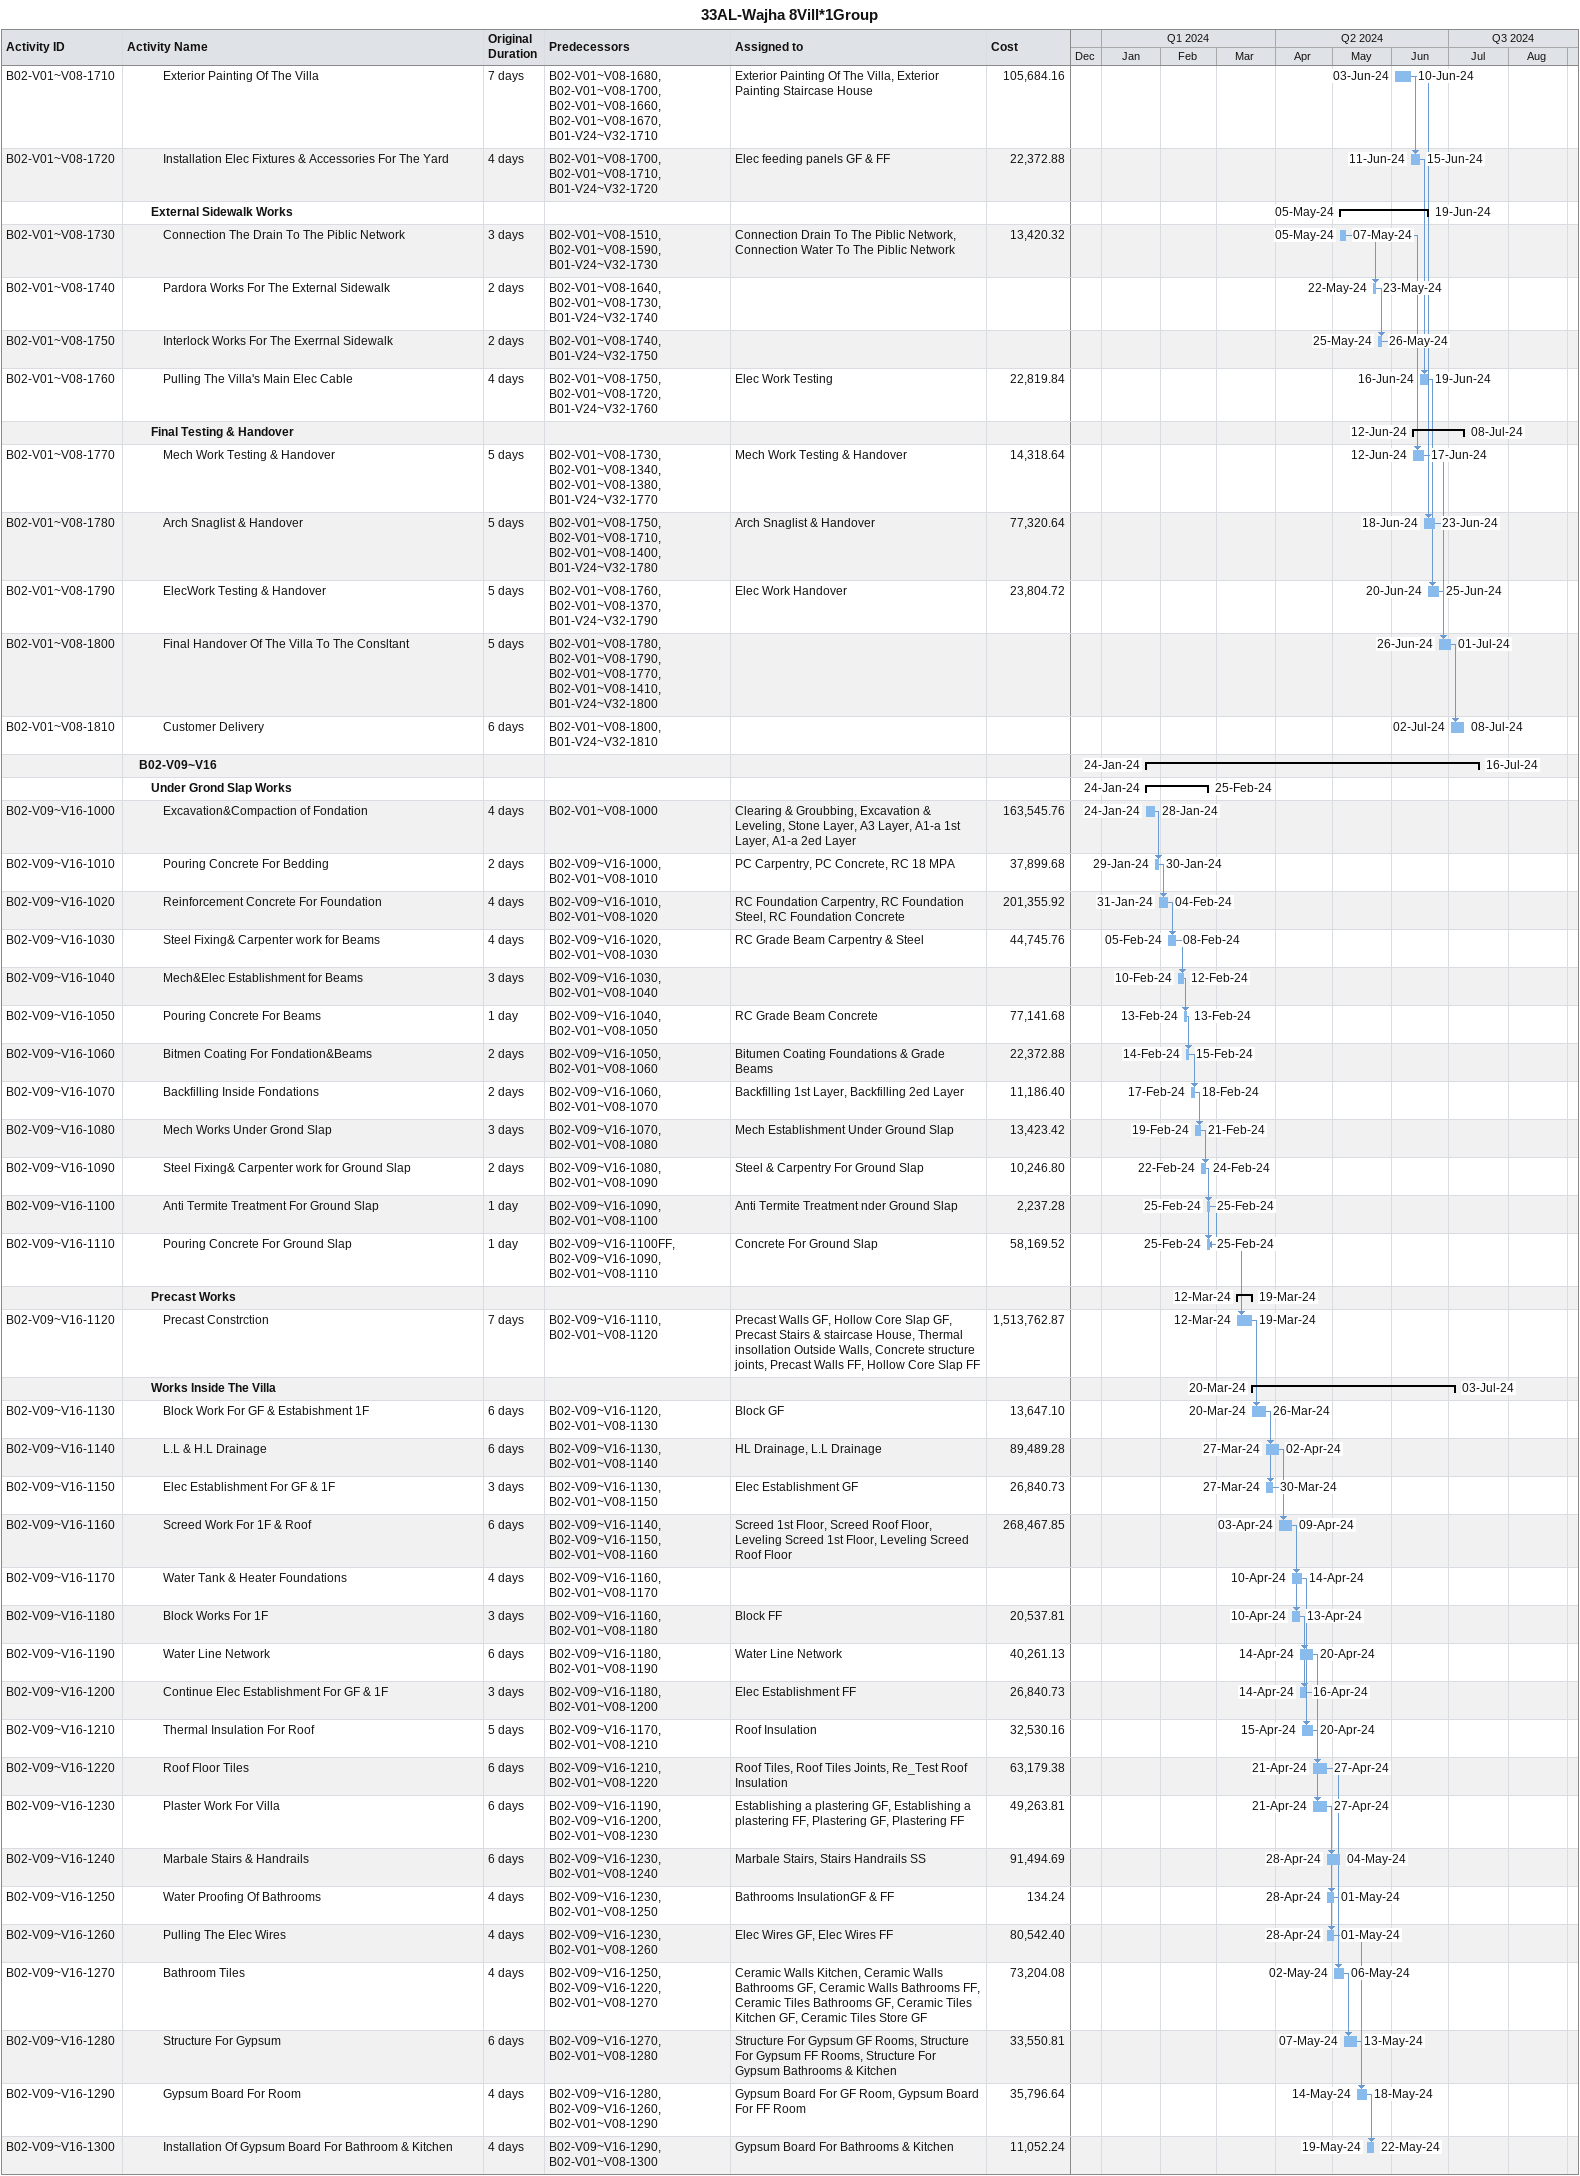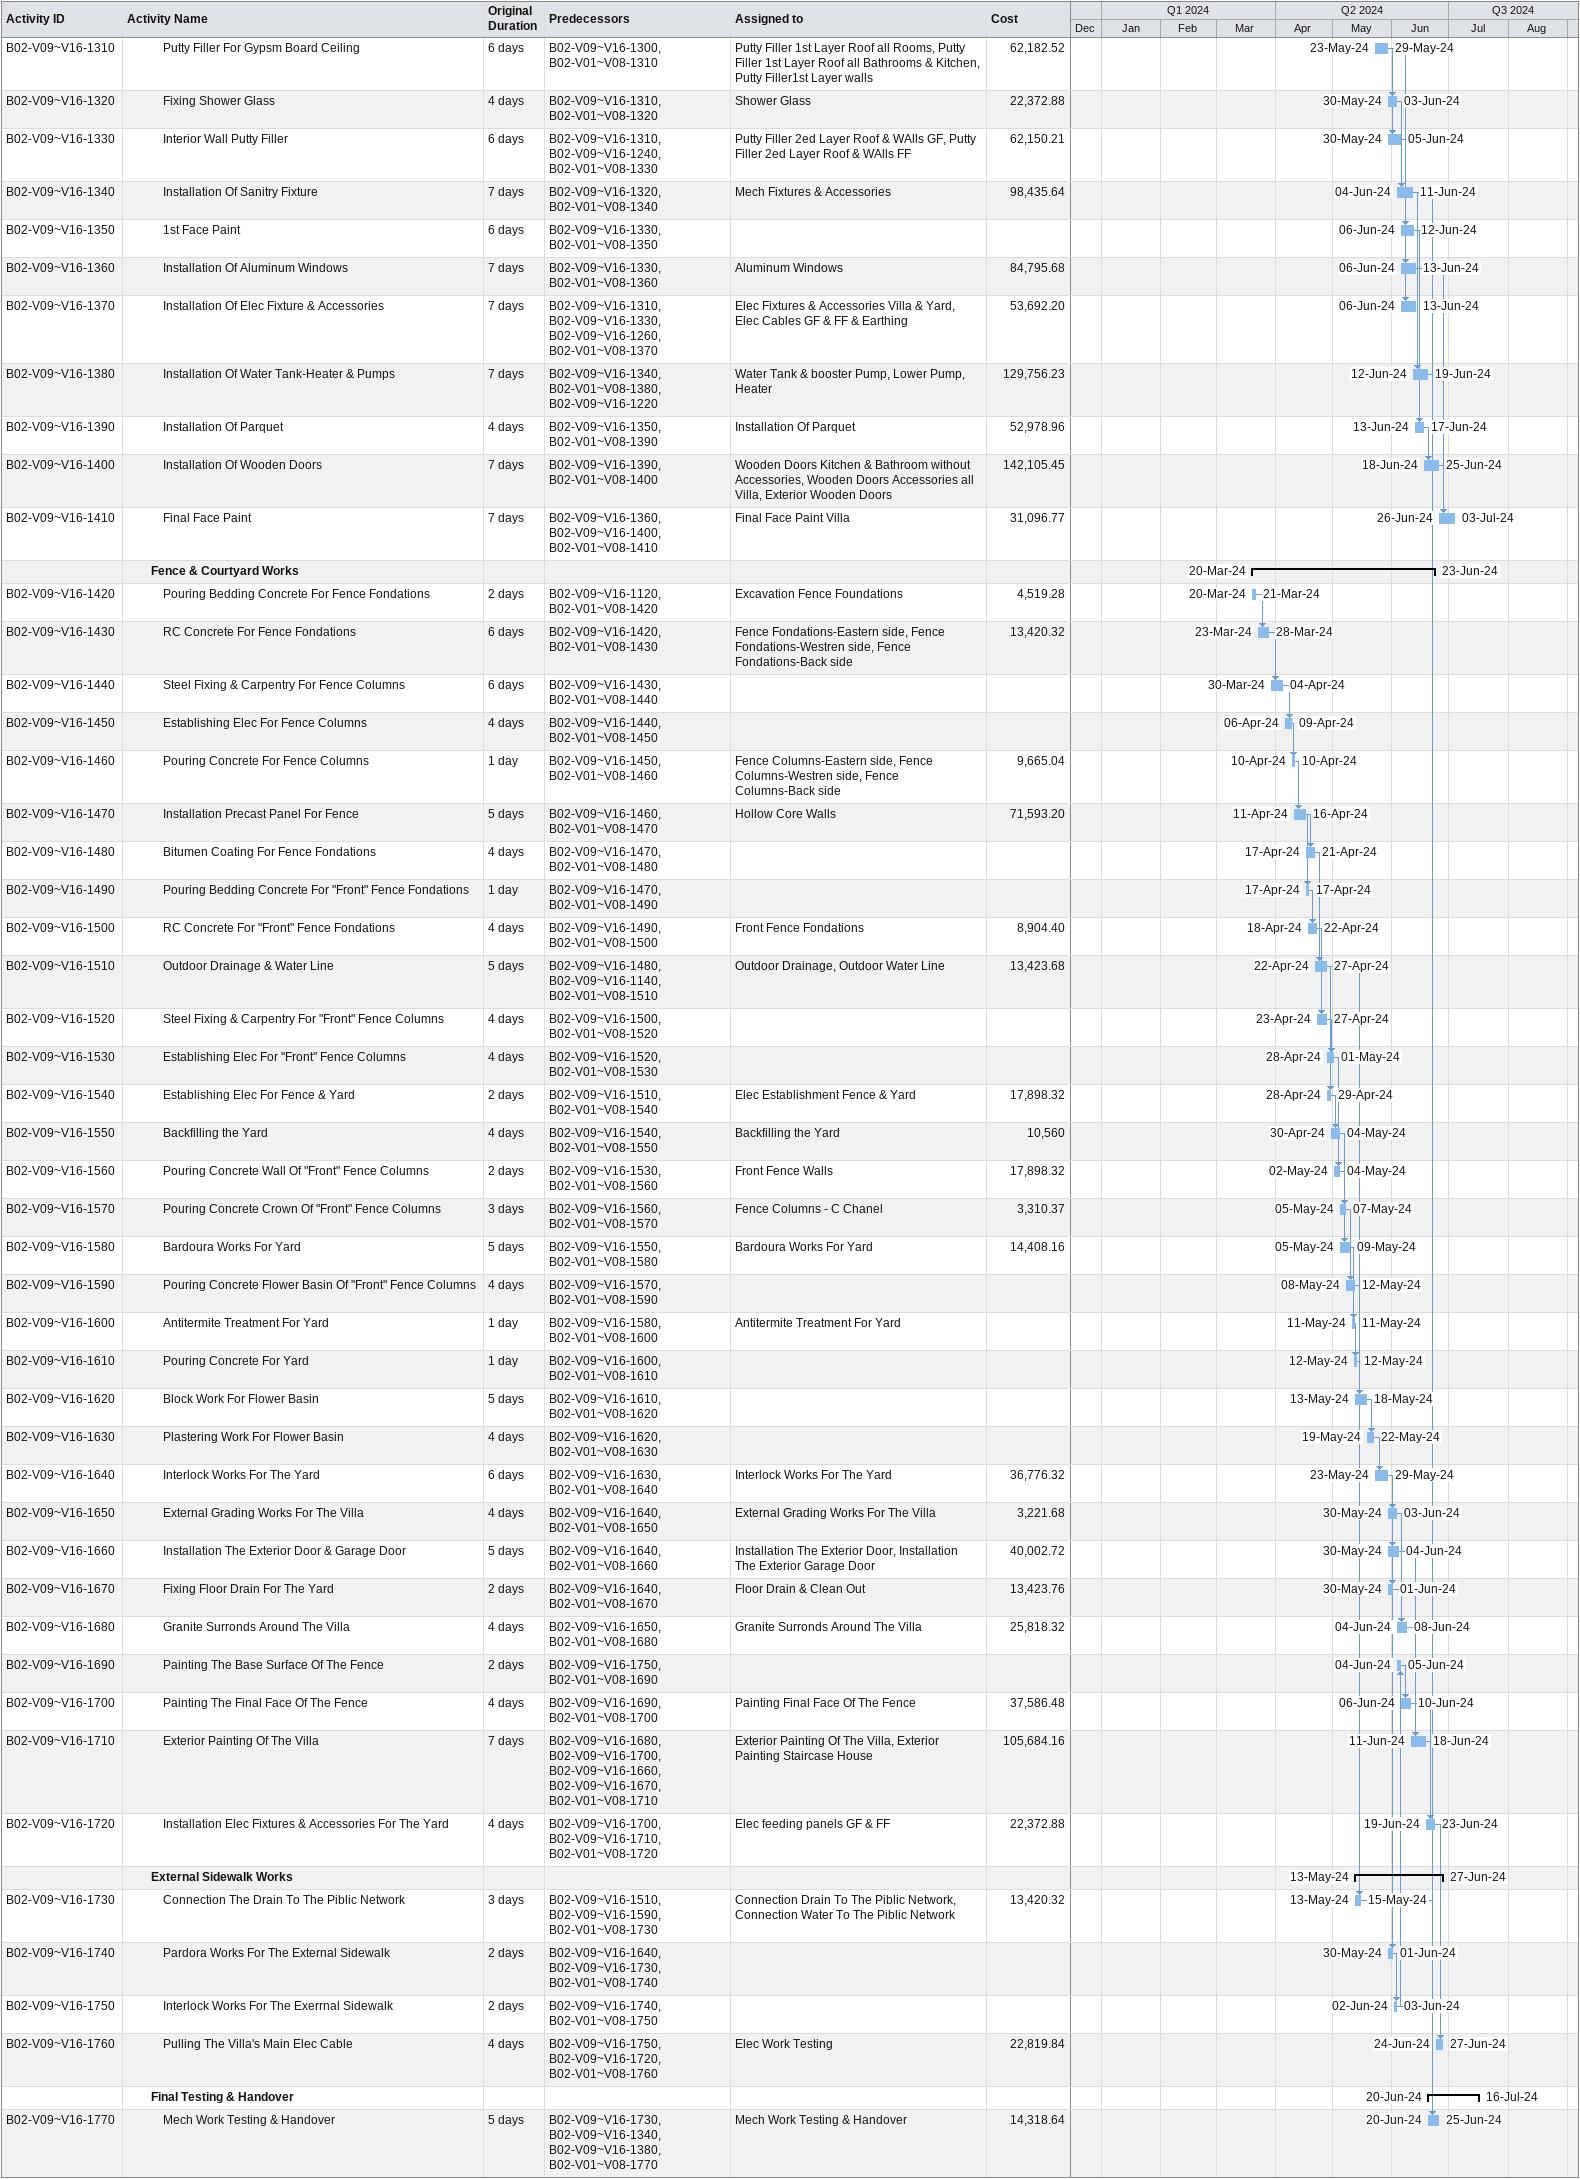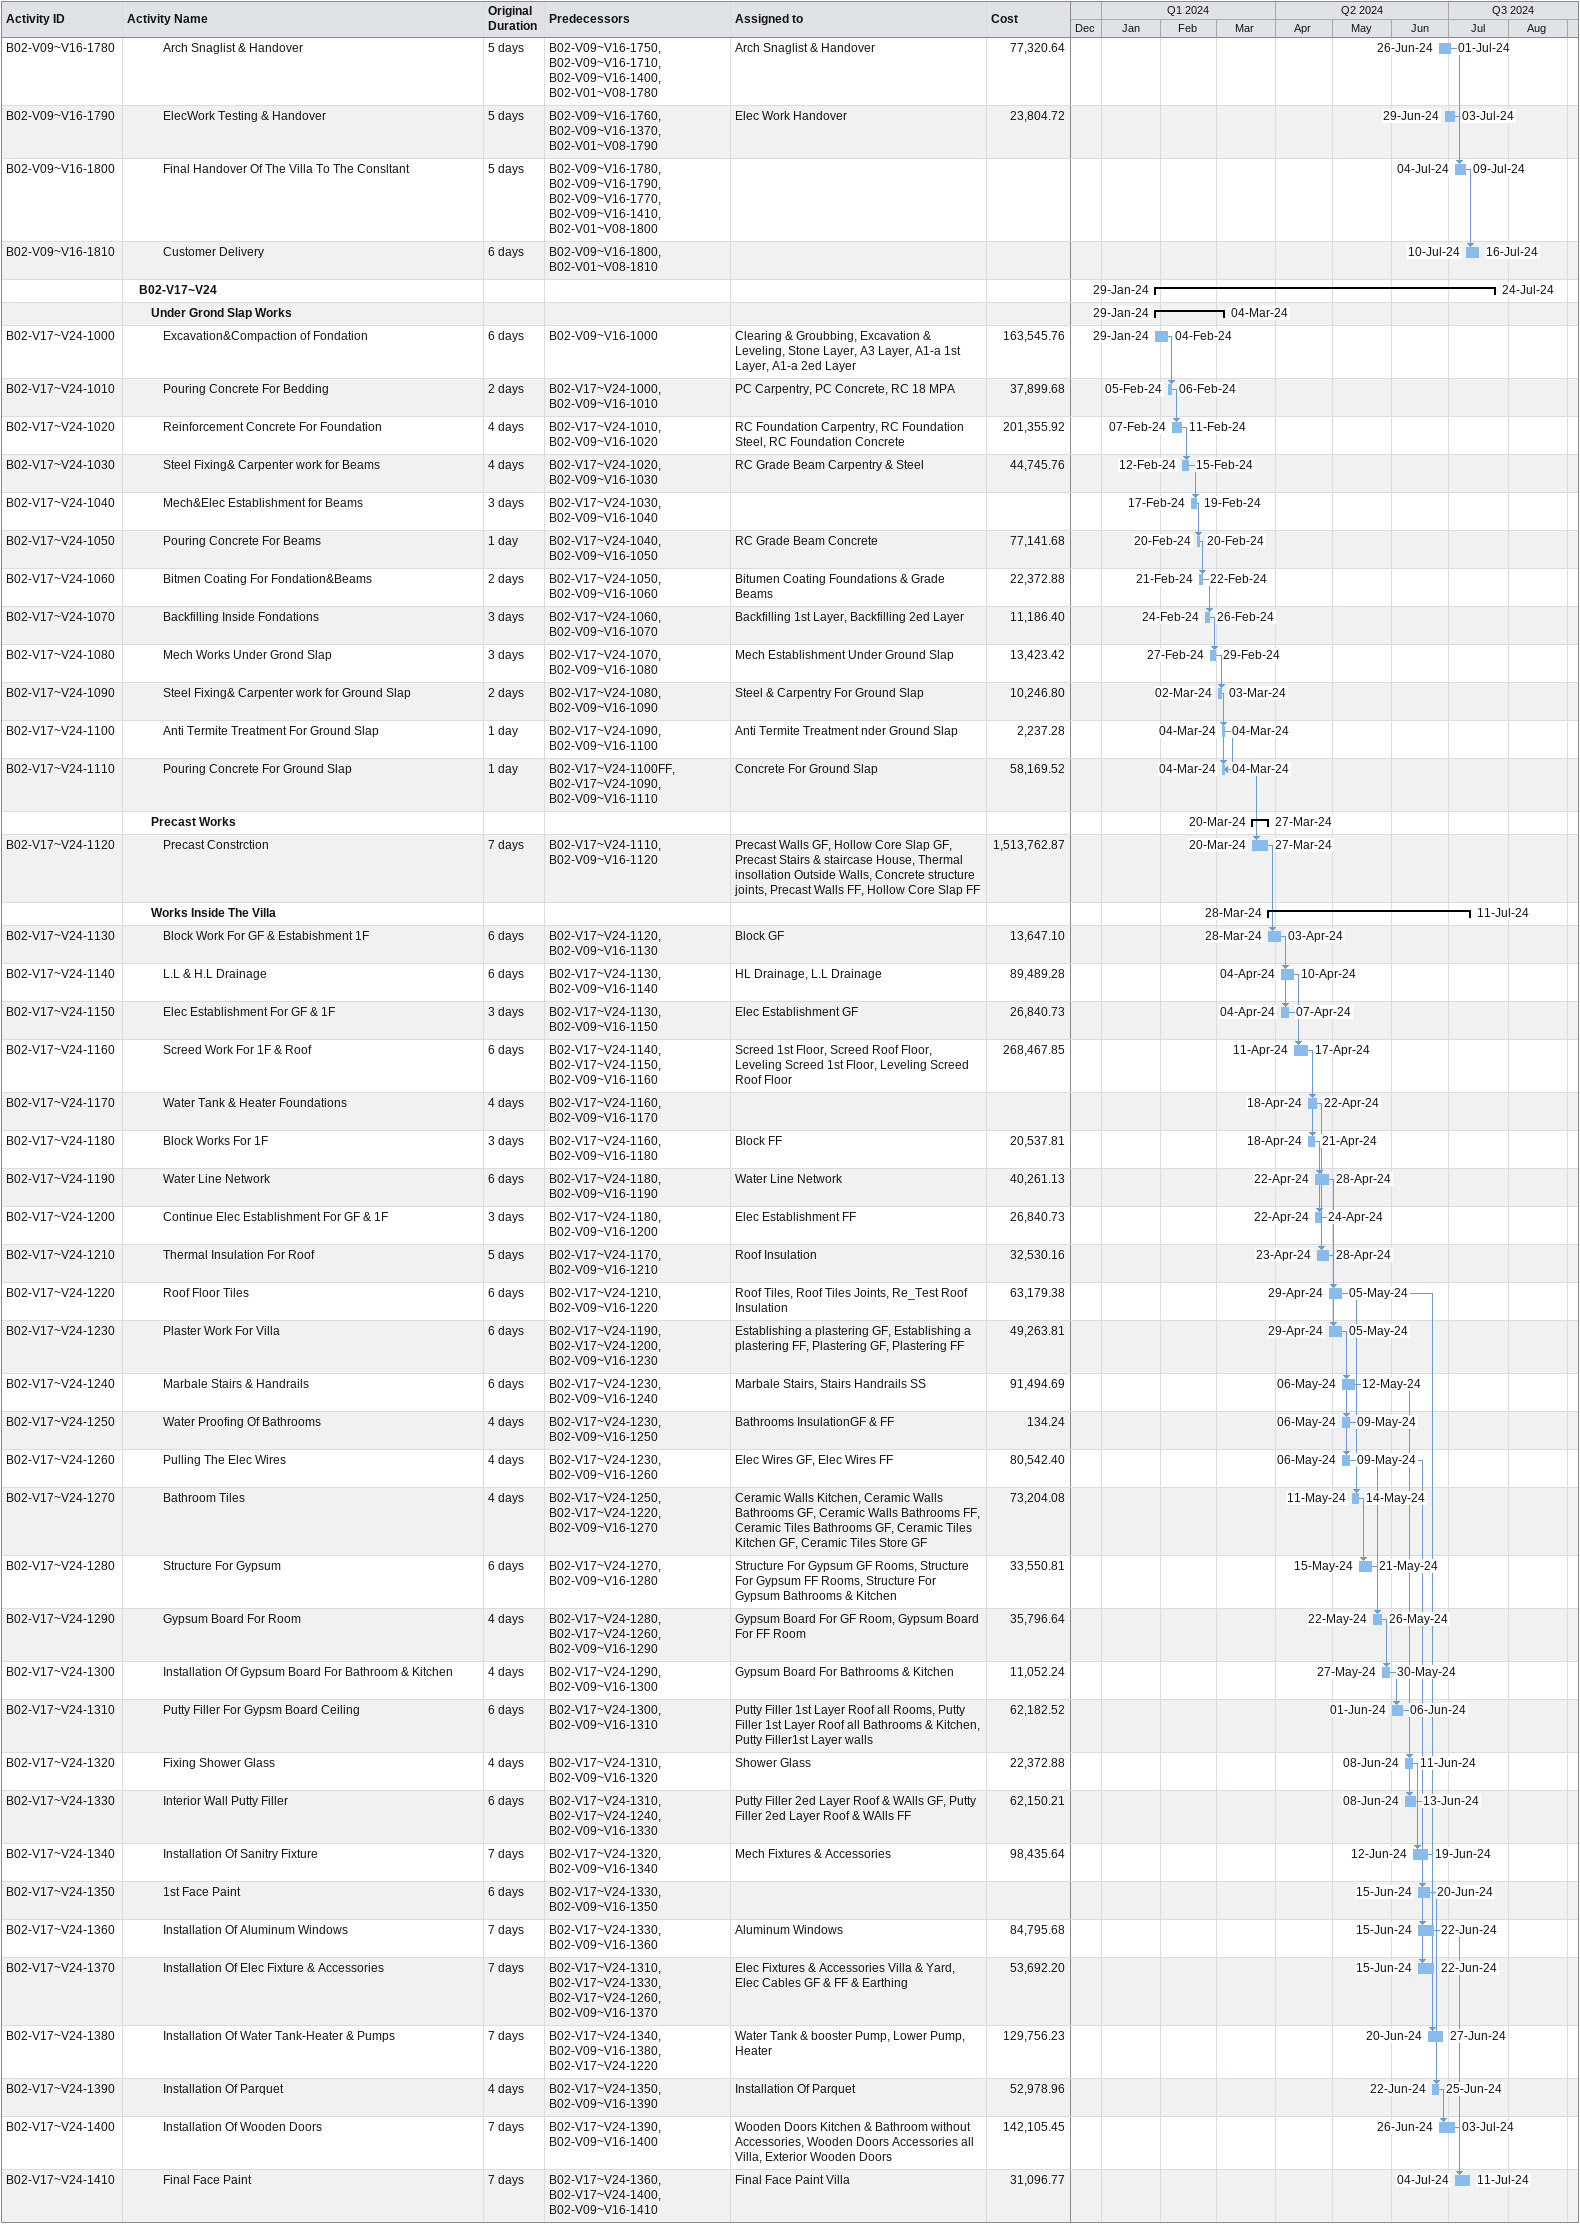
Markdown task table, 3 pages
33AL-Wajha 8Vill*1Group

| ID | Level | Task | Original duration | Start | Finish | Predecessors | Resources | Cost |
|---|---|---|---|---|---|---|---|---|
| B02-V01~V08-1710 | 4 | Exterior Painting Of The Villa | 7d | 2024-06-03 | 2024-06-10 | B02-V01~V08-1680, B02-V01~V08-1700, B02-V01~V08-1660, B02-V01~V08-1670, B01-V24~V32-1710 | Exterior Painting Of The Villa, Exterior Painting Staircase House | 105684.16 |
| B02-V01~V08-1720 | 4 | Installation Elec Fixtures & Accessories For The Yard | 4d | 2024-06-11 | 2024-06-15 | B02-V01~V08-1700, B02-V01~V08-1710, B01-V24~V32-1720 | Elec feeding panels GF & FF | 22372.88 |
|  | 3 | **External Sidewalk Works** |  | 2024-05-05 | 2024-06-19 |  |  |  |
| B02-V01~V08-1730 | 4 | Connection The Drain To The Piblic Network | 3d | 2024-05-05 | 2024-05-07 | B02-V01~V08-1510, B02-V01~V08-1590, B01-V24~V32-1730 | Connection Drain To The Piblic Network, Connection Water To The Piblic Network | 13420.32 |
| B02-V01~V08-1740 | 4 | Pardora Works For The External Sidewalk | 2d | 2024-05-22 | 2024-05-23 | B02-V01~V08-1640, B02-V01~V08-1730, B01-V24~V32-1740 |  |  |
| B02-V01~V08-1750 | 4 | Interlock Works For The Exerrnal Sidewalk | 2d | 2024-05-25 | 2024-05-26 | B02-V01~V08-1740, B01-V24~V32-1750 |  |  |
| B02-V01~V08-1760 | 4 | Pulling The Villa's Main Elec Cable | 4d | 2024-06-16 | 2024-06-19 | B02-V01~V08-1750, B02-V01~V08-1720, B01-V24~V32-1760 | Elec Work Testing | 22819.84 |
|  | 3 | **Final Testing & Handover** |  | 2024-06-12 | 2024-07-08 |  |  |  |
| B02-V01~V08-1770 | 4 | Mech Work Testing & Handover | 5d | 2024-06-12 | 2024-06-17 | B02-V01~V08-1730, B02-V01~V08-1340, B02-V01~V08-1380, B01-V24~V32-1770 | Mech Work Testing & Handover | 14318.64 |
| B02-V01~V08-1780 | 4 | Arch Snaglist & Handover | 5d | 2024-06-18 | 2024-06-23 | B02-V01~V08-1750, B02-V01~V08-1710, B02-V01~V08-1400, B01-V24~V32-1780 | Arch Snaglist & Handover | 77320.64 |
| B02-V01~V08-1790 | 4 | ElecWork Testing & Handover | 5d | 2024-06-20 | 2024-06-25 | B02-V01~V08-1760, B02-V01~V08-1370, B01-V24~V32-1790 | Elec Work Handover | 23804.72 |
| B02-V01~V08-1800 | 4 | Final Handover Of The Villa To The Consltant | 5d | 2024-06-26 | 2024-07-01 | B02-V01~V08-1780, B02-V01~V08-1790, B02-V01~V08-1770, B02-V01~V08-1410, B01-V24~V32-1800 |  |  |
| B02-V01~V08-1810 | 4 | Customer Delivery | 6d | 2024-07-02 | 2024-07-08 | B02-V01~V08-1800, B01-V24~V32-1810 |  |  |
|  | 2 | **B02-V09~V16** |  | 2024-01-24 | 2024-07-16 |  |  |  |
|  | 3 | **Under Grond Slap Works** |  | 2024-01-24 | 2024-02-25 |  |  |  |
| B02-V09~V16-1000 | 4 | Excavation&Compaction of Fondation | 4d | 2024-01-24 | 2024-01-28 | B02-V01~V08-1000 | Clearing & Groubbing, Excavation & Leveling, Stone Layer, A3 Layer, A1-a 1st Layer, A1-a 2ed Layer | 163545.76 |
| B02-V09~V16-1010 | 4 | Pouring Concrete For Bedding | 2d | 2024-01-29 | 2024-01-30 | B02-V09~V16-1000, B02-V01~V08-1010 | PC Carpentry, PC Concrete, RC 18 MPA | 37899.68 |
| B02-V09~V16-1020 | 4 | Reinforcement Concrete For Foundation | 4d | 2024-01-31 | 2024-02-04 | B02-V09~V16-1010, B02-V01~V08-1020 | RC Foundation Carpentry, RC Foundation Steel, RC Foundation Concrete | 201355.92 |
| B02-V09~V16-1030 | 4 | Steel Fixing& Carpenter work for Beams | 4d | 2024-02-05 | 2024-02-08 | B02-V09~V16-1020, B02-V01~V08-1030 | RC Grade Beam Carpentry & Steel | 44745.76 |
| B02-V09~V16-1040 | 4 | Mech&Elec Establishment for Beams | 3d | 2024-02-10 | 2024-02-12 | B02-V09~V16-1030, B02-V01~V08-1040 |  |  |
| B02-V09~V16-1050 | 4 | Pouring Concrete For Beams | 1d | 2024-02-13 | 2024-02-13 | B02-V09~V16-1040, B02-V01~V08-1050 | RC Grade Beam Concrete | 77141.68 |
| B02-V09~V16-1060 | 4 | Bitmen Coating For Fondation&Beams | 2d | 2024-02-14 | 2024-02-15 | B02-V09~V16-1050, B02-V01~V08-1060 | Bitumen Coating Foundations & Grade Beams | 22372.88 |
| B02-V09~V16-1070 | 4 | Backfilling Inside Fondations | 2d | 2024-02-17 | 2024-02-18 | B02-V09~V16-1060, B02-V01~V08-1070 | Backfilling 1st Layer, Backfilling 2ed Layer | 11186.40 |
| B02-V09~V16-1080 | 4 | Mech Works Under Grond Slap | 3d | 2024-02-19 | 2024-02-21 | B02-V09~V16-1070, B02-V01~V08-1080 | Mech Establishment Under Ground Slap | 13423.42 |
| B02-V09~V16-1090 | 4 | Steel Fixing& Carpenter work for Ground Slap | 2d | 2024-02-22 | 2024-02-24 | B02-V09~V16-1080, B02-V01~V08-1090 | Steel & Carpentry For Ground Slap | 10246.80 |
| B02-V09~V16-1100 | 4 | Anti Termite Treatment For Ground Slap | 1d | 2024-02-25 | 2024-02-25 | B02-V09~V16-1090, B02-V01~V08-1100 | Anti Termite Treatment nder Ground Slap | 2237.28 |
| B02-V09~V16-1110 | 4 | Pouring Concrete For Ground Slap | 1d | 2024-02-25 | 2024-02-25 | B02-V09~V16-1100FF, B02-V09~V16-1090, B02-V01~V08-1110 | Concrete For Ground Slap | 58169.52 |
|  | 3 | **Precast Works** |  | 2024-03-12 | 2024-03-19 |  |  |  |
| B02-V09~V16-1120 | 4 | Precast Constrction | 7d | 2024-03-12 | 2024-03-19 | B02-V09~V16-1110, B02-V01~V08-1120 | Precast Walls GF, Hollow Core Slap GF, Precast Stairs & staircase House, Thermal insollation Outside Walls, Concrete structure joints, Precast Walls FF, Hollow Core Slap FF | 1513762.87 |
|  | 3 | **Works Inside The Villa** |  | 2024-03-20 | 2024-07-03 |  |  |  |
| B02-V09~V16-1130 | 4 | Block Work For GF & Estabishment 1F | 6d | 2024-03-20 | 2024-03-26 | B02-V09~V16-1120, B02-V01~V08-1130 | Block GF | 13647.10 |
| B02-V09~V16-1140 | 4 | L.L & H.L Drainage | 6d | 2024-03-27 | 2024-04-02 | B02-V09~V16-1130, B02-V01~V08-1140 | HL Drainage, L.L Drainage | 89489.28 |
| B02-V09~V16-1150 | 4 | Elec Establishment For GF & 1F | 3d | 2024-03-27 | 2024-03-30 | B02-V09~V16-1130, B02-V01~V08-1150 | Elec Establishment GF | 26840.73 |
| B02-V09~V16-1160 | 4 | Screed Work For 1F & Roof | 6d | 2024-04-03 | 2024-04-09 | B02-V09~V16-1140, B02-V09~V16-1150, B02-V01~V08-1160 | Screed 1st Floor, Screed Roof Floor, Leveling Screed 1st Floor, Leveling Screed Roof Floor | 268467.85 |
| B02-V09~V16-1170 | 4 | Water Tank & Heater Foundations | 4d | 2024-04-10 | 2024-04-14 | B02-V09~V16-1160, B02-V01~V08-1170 |  |  |
| B02-V09~V16-1180 | 4 | Block Works For 1F | 3d | 2024-04-10 | 2024-04-13 | B02-V09~V16-1160, B02-V01~V08-1180 | Block FF | 20537.81 |
| B02-V09~V16-1190 | 4 | Water Line Network | 6d | 2024-04-14 | 2024-04-20 | B02-V09~V16-1180, B02-V01~V08-1190 | Water Line Network | 40261.13 |
| B02-V09~V16-1200 | 4 | Continue Elec Establishment For GF & 1F | 3d | 2024-04-14 | 2024-04-16 | B02-V09~V16-1180, B02-V01~V08-1200 | Elec Establishment FF | 26840.73 |
| B02-V09~V16-1210 | 4 | Thermal Insulation For Roof | 5d | 2024-04-15 | 2024-04-20 | B02-V09~V16-1170, B02-V01~V08-1210 | Roof Insulation | 32530.16 |
| B02-V09~V16-1220 | 4 | Roof Floor Tiles | 6d | 2024-04-21 | 2024-04-27 | B02-V09~V16-1210, B02-V01~V08-1220 | Roof Tiles, Roof Tiles Joints, Re_Test Roof Insulation | 63179.38 |
| B02-V09~V16-1230 | 4 | Plaster Work For Villa | 6d | 2024-04-21 | 2024-04-27 | B02-V09~V16-1190, B02-V09~V16-1200, B02-V01~V08-1230 | Establishing a plastering GF, Establishing a plastering FF, Plastering GF, Plastering FF | 49263.81 |
| B02-V09~V16-1240 | 4 | Marbale Stairs & Handrails | 6d | 2024-04-28 | 2024-05-04 | B02-V09~V16-1230, B02-V01~V08-1240 | Marbale Stairs, Stairs Handrails SS | 91494.69 |
| B02-V09~V16-1250 | 4 | Water Proofing Of Bathrooms | 4d | 2024-04-28 | 2024-05-01 | B02-V09~V16-1230, B02-V01~V08-1250 | Bathrooms InsulationGF & FF | 134.24 |
| B02-V09~V16-1260 | 4 | Pulling The Elec Wires | 4d | 2024-04-28 | 2024-05-01 | B02-V09~V16-1230, B02-V01~V08-1260 | Elec Wires GF, Elec Wires FF | 80542.40 |
| B02-V09~V16-1270 | 4 | Bathroom Tiles | 4d | 2024-05-02 | 2024-05-06 | B02-V09~V16-1250, B02-V09~V16-1220, B02-V01~V08-1270 | Ceramic Walls Kitchen, Ceramic Walls Bathrooms GF, Ceramic Walls Bathrooms FF, Ceramic Tiles Bathrooms GF, Ceramic Tiles Kitchen GF, Ceramic Tiles Store GF | 73204.08 |
| B02-V09~V16-1280 | 4 | Structure For Gypsum | 6d | 2024-05-07 | 2024-05-13 | B02-V09~V16-1270, B02-V01~V08-1280 | Structure For Gypsum GF Rooms, Structure For Gypsum FF Rooms, Structure For Gypsum Bathrooms & Kitchen | 33550.81 |
| B02-V09~V16-1290 | 4 | Gypsum Board For Room | 4d | 2024-05-14 | 2024-05-18 | B02-V09~V16-1280, B02-V09~V16-1260, B02-V01~V08-1290 | Gypsum Board For GF Room, Gypsum Board For FF Room | 35796.64 |
| B02-V09~V16-1300 | 4 | Installation Of Gypsum Board For Bathroom & Kitchen | 4d | 2024-05-19 | 2024-05-22 | B02-V09~V16-1290, B02-V01~V08-1300 | Gypsum Board For Bathrooms & Kitchen | 11052.24 |
| B02-V09~V16-1310 | 4 | Putty Filler For Gypsm Board Ceiling | 6d | 2024-05-23 | 2024-05-29 | B02-V09~V16-1300, B02-V01~V08-1310 | Putty Filler 1st Layer Roof all Rooms, Putty Filler 1st Layer Roof all Bathrooms & Kitchen, Putty Filler1st Layer walls | 62182.52 |
| B02-V09~V16-1320 | 4 | Fixing Shower Glass | 4d | 2024-05-30 | 2024-06-03 | B02-V09~V16-1310, B02-V01~V08-1320 | Shower Glass | 22372.88 |
| B02-V09~V16-1330 | 4 | Interior Wall Putty Filler | 6d | 2024-05-30 | 2024-06-05 | B02-V09~V16-1310, B02-V09~V16-1240, B02-V01~V08-1330 | Putty Filler 2ed Layer Roof & WAlls GF, Putty Filler 2ed Layer Roof & WAlls FF | 62150.21 |
| B02-V09~V16-1340 | 4 | Installation Of Sanitry Fixture | 7d | 2024-06-04 | 2024-06-11 | B02-V09~V16-1320, B02-V01~V08-1340 | Mech Fixtures & Accessories | 98435.64 |
| B02-V09~V16-1350 | 4 | 1st Face Paint | 6d | 2024-06-06 | 2024-06-12 | B02-V09~V16-1330, B02-V01~V08-1350 |  |  |
| B02-V09~V16-1360 | 4 | Installation Of Aluminum Windows | 7d | 2024-06-06 | 2024-06-13 | B02-V09~V16-1330, B02-V01~V08-1360 | Aluminum Windows | 84795.68 |
| B02-V09~V16-1370 | 4 | Installation Of Elec Fixture & Accessories | 7d | 2024-06-06 | 2024-06-13 | B02-V09~V16-1310, B02-V09~V16-1330, B02-V09~V16-1260, B02-V01~V08-1370 | Elec Fixtures & Accessories Villa & Yard, Elec Cables GF & FF & Earthing | 53692.20 |
| B02-V09~V16-1380 | 4 | Installation Of Water Tank-Heater & Pumps | 7d | 2024-06-12 | 2024-06-19 | B02-V09~V16-1340, B02-V01~V08-1380, B02-V09~V16-1220 | Water Tank & booster Pump, Lower Pump, Heater | 129756.23 |
| B02-V09~V16-1390 | 4 | Installation Of Parquet | 4d | 2024-06-13 | 2024-06-17 | B02-V09~V16-1350, B02-V01~V08-1390 | Installation Of Parquet | 52978.96 |
| B02-V09~V16-1400 | 4 | Installation Of Wooden Doors | 7d | 2024-06-18 | 2024-06-25 | B02-V09~V16-1390, B02-V01~V08-1400 | Wooden Doors Kitchen & Bathroom without Accessories, Wooden Doors Accessories all Villa, Exterior Wooden Doors | 142105.45 |
| B02-V09~V16-1410 | 4 | Final Face Paint | 7d | 2024-06-26 | 2024-07-03 | B02-V09~V16-1360, B02-V09~V16-1400, B02-V01~V08-1410 | Final Face Paint Villa | 31096.77 |
|  | 3 | **Fence & Courtyard Works** |  | 2024-03-20 | 2024-06-23 |  |  |  |
| B02-V09~V16-1420 | 4 | Pouring Bedding Concrete For Fence Fondations | 2d | 2024-03-20 | 2024-03-21 | B02-V09~V16-1120, B02-V01~V08-1420 | Excavation Fence Foundations | 4519.28 |
| B02-V09~V16-1430 | 4 | RC Concrete For Fence Fondations | 6d | 2024-03-23 | 2024-03-28 | B02-V09~V16-1420, B02-V01~V08-1430 | Fence Fondations-Eastern side, Fence Fondations-Westren side, Fence Fondations-Back side | 13420.32 |
| B02-V09~V16-1440 | 4 | Steel Fixing & Carpentry For Fence Columns | 6d | 2024-03-30 | 2024-04-04 | B02-V09~V16-1430, B02-V01~V08-1440 |  |  |
| B02-V09~V16-1450 | 4 | Establishing Elec For Fence Columns | 4d | 2024-04-06 | 2024-04-09 | B02-V09~V16-1440, B02-V01~V08-1450 |  |  |
| B02-V09~V16-1460 | 4 | Pouring Concrete For Fence Columns | 1d | 2024-04-10 | 2024-04-10 | B02-V09~V16-1450, B02-V01~V08-1460 | Fence Columns-Eastern side, Fence Columns-Westren side, Fence Columns-Back side | 9665.04 |
| B02-V09~V16-1470 | 4 | Installation Precast Panel For Fence | 5d | 2024-04-11 | 2024-04-16 | B02-V09~V16-1460, B02-V01~V08-1470 | Hollow Core Walls | 71593.20 |
| B02-V09~V16-1480 | 4 | Bitumen Coating For Fence Fondations | 4d | 2024-04-17 | 2024-04-21 | B02-V09~V16-1470, B02-V01~V08-1480 |  |  |
| B02-V09~V16-1490 | 4 | Pouring Bedding Concrete For "Front" Fence Fondations | 1d | 2024-04-17 | 2024-04-17 | B02-V09~V16-1470, B02-V01~V08-1490 |  |  |
| B02-V09~V16-1500 | 4 | RC Concrete For "Front" Fence Fondations | 4d | 2024-04-18 | 2024-04-22 | B02-V09~V16-1490, B02-V01~V08-1500 | Front Fence Fondations | 8904.40 |
| B02-V09~V16-1510 | 4 | Outdoor Drainage & Water Line | 5d | 2024-04-22 | 2024-04-27 | B02-V09~V16-1480, B02-V09~V16-1140, B02-V01~V08-1510 | Outdoor Drainage, Outdoor Water Line | 13423.68 |
| B02-V09~V16-1520 | 4 | Steel Fixing & Carpentry For "Front" Fence Columns | 4d | 2024-04-23 | 2024-04-27 | B02-V09~V16-1500, B02-V01~V08-1520 |  |  |
| B02-V09~V16-1530 | 4 | Establishing Elec For "Front" Fence Columns | 4d | 2024-04-28 | 2024-05-01 | B02-V09~V16-1520, B02-V01~V08-1530 |  |  |
| B02-V09~V16-1540 | 4 | Establishing Elec For Fence & Yard | 2d | 2024-04-28 | 2024-04-29 | B02-V09~V16-1510, B02-V01~V08-1540 | Elec Establishment Fence & Yard | 17898.32 |
| B02-V09~V16-1550 | 4 | Backfilling the Yard | 4d | 2024-04-30 | 2024-05-04 | B02-V09~V16-1540, B02-V01~V08-1550 | Backfilling the Yard | 10560 |
| B02-V09~V16-1560 | 4 | Pouring Concrete Wall Of "Front" Fence Columns | 2d | 2024-05-02 | 2024-05-04 | B02-V09~V16-1530, B02-V01~V08-1560 | Front Fence Walls | 17898.32 |
| B02-V09~V16-1570 | 4 | Pouring Concrete Crown Of "Front" Fence Columns | 3d | 2024-05-05 | 2024-05-07 | B02-V09~V16-1560, B02-V01~V08-1570 | Fence Columns - C Chanel | 3310.37 |
| B02-V09~V16-1580 | 4 | Bardoura Works For Yard | 5d | 2024-05-05 | 2024-05-09 | B02-V09~V16-1550, B02-V01~V08-1580 | Bardoura Works For Yard | 14408.16 |
| B02-V09~V16-1590 | 4 | Pouring Concrete Flower Basin Of "Front" Fence Columns | 4d | 2024-05-08 | 2024-05-12 | B02-V09~V16-1570, B02-V01~V08-1590 |  |  |
| B02-V09~V16-1600 | 4 | Antitermite Treatment For Yard | 1d | 2024-05-11 | 2024-05-11 | B02-V09~V16-1580, B02-V01~V08-1600 | Antitermite Treatment For Yard |  |
| B02-V09~V16-1610 | 4 | Pouring Concrete For Yard | 1d | 2024-05-12 | 2024-05-12 | B02-V09~V16-1600, B02-V01~V08-1610 |  |  |
| B02-V09~V16-1620 | 4 | Block Work For Flower Basin | 5d | 2024-05-13 | 2024-05-18 | B02-V09~V16-1610, B02-V01~V08-1620 |  |  |
| B02-V09~V16-1630 | 4 | Plastering Work For Flower Basin | 4d | 2024-05-19 | 2024-05-22 | B02-V09~V16-1620, B02-V01~V08-1630 |  |  |
| B02-V09~V16-1640 | 4 | Interlock Works For The Yard | 6d | 2024-05-23 | 2024-05-29 | B02-V09~V16-1630, B02-V01~V08-1640 | Interlock Works For The Yard | 36776.32 |
| B02-V09~V16-1650 | 4 | External Grading Works For The Villa | 4d | 2024-05-30 | 2024-06-03 | B02-V09~V16-1640, B02-V01~V08-1650 | External Grading Works For The Villa | 3221.68 |
| B02-V09~V16-1660 | 4 | Installation The Exterior Door & Garage Door | 5d | 2024-05-30 | 2024-06-04 | B02-V09~V16-1640, B02-V01~V08-1660 | Installation The Exterior Door, Installation The Exterior Garage Door | 40002.72 |
| B02-V09~V16-1670 | 4 | Fixing Floor Drain For The Yard | 2d | 2024-05-30 | 2024-06-01 | B02-V09~V16-1640, B02-V01~V08-1670 | Floor Drain & Clean Out | 13423.76 |
| B02-V09~V16-1680 | 4 | Granite Surronds Around The Villa | 4d | 2024-06-04 | 2024-06-08 | B02-V09~V16-1650, B02-V01~V08-1680 | Granite Surronds Around The Villa | 25818.32 |
| B02-V09~V16-1690 | 4 | Painting The Base Surface Of The Fence | 2d | 2024-06-04 | 2024-06-05 | B02-V09~V16-1750, B02-V01~V08-1690 |  |  |
| B02-V09~V16-1700 | 4 | Painting The Final Face Of The Fence | 4d | 2024-06-06 | 2024-06-10 | B02-V09~V16-1690, B02-V01~V08-1700 | Painting Final Face Of The Fence | 37586.48 |
| B02-V09~V16-1710 | 4 | Exterior Painting Of The Villa | 7d | 2024-06-11 | 2024-06-18 | B02-V09~V16-1680, B02-V09~V16-1700, B02-V09~V16-1660, B02-V09~V16-1670, B02-V01~V08-1710 | Exterior Painting Of The Villa, Exterior Painting Staircase House | 105684.16 |
| B02-V09~V16-1720 | 4 | Installation Elec Fixtures & Accessories For The Yard | 4d | 2024-06-19 | 2024-06-23 | B02-V09~V16-1700, B02-V09~V16-1710, B02-V01~V08-1720 | Elec feeding panels GF & FF | 22372.88 |
|  | 3 | **External Sidewalk Works** |  | 2024-05-13 | 2024-06-27 |  |  |  |
| B02-V09~V16-1730 | 4 | Connection The Drain To The Piblic Network | 3d | 2024-05-13 | 2024-05-15 | B02-V09~V16-1510, B02-V09~V16-1590, B02-V01~V08-1730 | Connection Drain To The Piblic Network, Connection Water To The Piblic Network | 13420.32 |
| B02-V09~V16-1740 | 4 | Pardora Works For The External Sidewalk | 2d | 2024-05-30 | 2024-06-01 | B02-V09~V16-1640, B02-V09~V16-1730, B02-V01~V08-1740 |  |  |
| B02-V09~V16-1750 | 4 | Interlock Works For The Exerrnal Sidewalk | 2d | 2024-06-02 | 2024-06-03 | B02-V09~V16-1740, B02-V01~V08-1750 |  |  |
| B02-V09~V16-1760 | 4 | Pulling The Villa's Main Elec Cable | 4d | 2024-06-24 | 2024-06-27 | B02-V09~V16-1750, B02-V09~V16-1720, B02-V01~V08-1760 | Elec Work Testing | 22819.84 |
|  | 3 | **Final Testing & Handover** |  | 2024-06-20 | 2024-07-16 |  |  |  |
| B02-V09~V16-1770 | 4 | Mech Work Testing & Handover | 5d | 2024-06-20 | 2024-06-25 | B02-V09~V16-1730, B02-V09~V16-1340, B02-V09~V16-1380, B02-V01~V08-1770 | Mech Work Testing & Handover | 14318.64 |
| B02-V09~V16-1780 | 4 | Arch Snaglist & Handover | 5d | 2024-06-26 | 2024-07-01 | B02-V09~V16-1750, B02-V09~V16-1710, B02-V09~V16-1400, B02-V01~V08-1780 | Arch Snaglist & Handover | 77320.64 |
| B02-V09~V16-1790 | 4 | ElecWork Testing & Handover | 5d | 2024-06-29 | 2024-07-03 | B02-V09~V16-1760, B02-V09~V16-1370, B02-V01~V08-1790 | Elec Work Handover | 23804.72 |
| B02-V09~V16-1800 | 4 | Final Handover Of The Villa To The Consltant | 5d | 2024-07-04 | 2024-07-09 | B02-V09~V16-1780, B02-V09~V16-1790, B02-V09~V16-1770, B02-V09~V16-1410, B02-V01~V08-1800 |  |  |
| B02-V09~V16-1810 | 4 | Customer Delivery | 6d | 2024-07-10 | 2024-07-16 | B02-V09~V16-1800, B02-V01~V08-1810 |  |  |
|  | 2 | **B02-V17~V24** |  | 2024-01-29 | 2024-07-24 |  |  |  |
|  | 3 | **Under Grond Slap Works** |  | 2024-01-29 | 2024-03-04 |  |  |  |
| B02-V17~V24-1000 | 4 | Excavation&Compaction of Fondation | 6d | 2024-01-29 | 2024-02-04 | B02-V09~V16-1000 | Clearing & Groubbing, Excavation & Leveling, Stone Layer, A3 Layer, A1-a 1st Layer, A1-a 2ed Layer | 163545.76 |
| B02-V17~V24-1010 | 4 | Pouring Concrete For Bedding | 2d | 2024-02-05 | 2024-02-06 | B02-V17~V24-1000, B02-V09~V16-1010 | PC Carpentry, PC Concrete, RC 18 MPA | 37899.68 |
| B02-V17~V24-1020 | 4 | Reinforcement Concrete For Foundation | 4d | 2024-02-07 | 2024-02-11 | B02-V17~V24-1010, B02-V09~V16-1020 | RC Foundation Carpentry, RC Foundation Steel, RC Foundation Concrete | 201355.92 |
| B02-V17~V24-1030 | 4 | Steel Fixing& Carpenter work for Beams | 4d | 2024-02-12 | 2024-02-15 | B02-V17~V24-1020, B02-V09~V16-1030 | RC Grade Beam Carpentry & Steel | 44745.76 |
| B02-V17~V24-1040 | 4 | Mech&Elec Establishment for Beams | 3d | 2024-02-17 | 2024-02-19 | B02-V17~V24-1030, B02-V09~V16-1040 |  |  |
| B02-V17~V24-1050 | 4 | Pouring Concrete For Beams | 1d | 2024-02-20 | 2024-02-20 | B02-V17~V24-1040, B02-V09~V16-1050 | RC Grade Beam Concrete | 77141.68 |
| B02-V17~V24-1060 | 4 | Bitmen Coating For Fondation&Beams | 2d | 2024-02-21 | 2024-02-22 | B02-V17~V24-1050, B02-V09~V16-1060 | Bitumen Coating Foundations & Grade Beams | 22372.88 |
| B02-V17~V24-1070 | 4 | Backfilling Inside Fondations | 3d | 2024-02-24 | 2024-02-26 | B02-V17~V24-1060, B02-V09~V16-1070 | Backfilling 1st Layer, Backfilling 2ed Layer | 11186.40 |
| B02-V17~V24-1080 | 4 | Mech Works Under Grond Slap | 3d | 2024-02-27 | 2024-02-29 | B02-V17~V24-1070, B02-V09~V16-1080 | Mech Establishment Under Ground Slap | 13423.42 |
| B02-V17~V24-1090 | 4 | Steel Fixing& Carpenter work for Ground Slap | 2d | 2024-03-02 | 2024-03-03 | B02-V17~V24-1080, B02-V09~V16-1090 | Steel & Carpentry For Ground Slap | 10246.80 |
| B02-V17~V24-1100 | 4 | Anti Termite Treatment For Ground Slap | 1d | 2024-03-04 | 2024-03-04 | B02-V17~V24-1090, B02-V09~V16-1100 | Anti Termite Treatment nder Ground Slap | 2237.28 |
| B02-V17~V24-1110 | 4 | Pouring Concrete For Ground Slap | 1d | 2024-03-04 | 2024-03-04 | B02-V17~V24-1100FF, B02-V17~V24-1090, B02-V09~V16-1110 | Concrete For Ground Slap | 58169.52 |
|  | 3 | **Precast Works** |  | 2024-03-20 | 2024-03-27 |  |  |  |
| B02-V17~V24-1120 | 4 | Precast Constrction | 7d | 2024-03-20 | 2024-03-27 | B02-V17~V24-1110, B02-V09~V16-1120 | Precast Walls GF, Hollow Core Slap GF, Precast Stairs & staircase House, Thermal insollation Outside Walls, Concrete structure joints, Precast Walls FF, Hollow Core Slap FF | 1513762.87 |
|  | 3 | **Works Inside The Villa** |  | 2024-03-28 | 2024-07-11 |  |  |  |
| B02-V17~V24-1130 | 4 | Block Work For GF & Estabishment 1F | 6d | 2024-03-28 | 2024-04-03 | B02-V17~V24-1120, B02-V09~V16-1130 | Block GF | 13647.10 |
| B02-V17~V24-1140 | 4 | L.L & H.L Drainage | 6d | 2024-04-04 | 2024-04-10 | B02-V17~V24-1130, B02-V09~V16-1140 | HL Drainage, L.L Drainage | 89489.28 |
| B02-V17~V24-1150 | 4 | Elec Establishment For GF & 1F | 3d | 2024-04-04 | 2024-04-07 | B02-V17~V24-1130, B02-V09~V16-1150 | Elec Establishment GF | 26840.73 |
| B02-V17~V24-1160 | 4 | Screed Work For 1F & Roof | 6d | 2024-04-11 | 2024-04-17 | B02-V17~V24-1140, B02-V17~V24-1150, B02-V09~V16-1160 | Screed 1st Floor, Screed Roof Floor, Leveling Screed 1st Floor, Leveling Screed Roof Floor | 268467.85 |
| B02-V17~V24-1170 | 4 | Water Tank & Heater Foundations | 4d | 2024-04-18 | 2024-04-22 | B02-V17~V24-1160, B02-V09~V16-1170 |  |  |
| B02-V17~V24-1180 | 4 | Block Works For 1F | 3d | 2024-04-18 | 2024-04-21 | B02-V17~V24-1160, B02-V09~V16-1180 | Block FF | 20537.81 |
| B02-V17~V24-1190 | 4 | Water Line Network | 6d | 2024-04-22 | 2024-04-28 | B02-V17~V24-1180, B02-V09~V16-1190 | Water Line Network | 40261.13 |
| B02-V17~V24-1200 | 4 | Continue Elec Establishment For GF & 1F | 3d | 2024-04-22 | 2024-04-24 | B02-V17~V24-1180, B02-V09~V16-1200 | Elec Establishment FF | 26840.73 |
| B02-V17~V24-1210 | 4 | Thermal Insulation For Roof | 5d | 2024-04-23 | 2024-04-28 | B02-V17~V24-1170, B02-V09~V16-1210 | Roof Insulation | 32530.16 |
| B02-V17~V24-1220 | 4 | Roof Floor Tiles | 6d | 2024-04-29 | 2024-05-05 | B02-V17~V24-1210, B02-V09~V16-1220 | Roof Tiles, Roof Tiles Joints, Re_Test Roof Insulation | 63179.38 |
| B02-V17~V24-1230 | 4 | Plaster Work For Villa | 6d | 2024-04-29 | 2024-05-05 | B02-V17~V24-1190, B02-V17~V24-1200, B02-V09~V16-1230 | Establishing a plastering GF, Establishing a plastering FF, Plastering GF, Plastering FF | 49263.81 |
| B02-V17~V24-1240 | 4 | Marbale Stairs & Handrails | 6d | 2024-05-06 | 2024-05-12 | B02-V17~V24-1230, B02-V09~V16-1240 | Marbale Stairs, Stairs Handrails SS | 91494.69 |
| B02-V17~V24-1250 | 4 | Water Proofing Of Bathrooms | 4d | 2024-05-06 | 2024-05-09 | B02-V17~V24-1230, B02-V09~V16-1250 | Bathrooms InsulationGF & FF | 134.24 |
| B02-V17~V24-1260 | 4 | Pulling The Elec Wires | 4d | 2024-05-06 | 2024-05-09 | B02-V17~V24-1230, B02-V09~V16-1260 | Elec Wires GF, Elec Wires FF | 80542.40 |
| B02-V17~V24-1270 | 4 | Bathroom Tiles | 4d | 2024-05-11 | 2024-05-14 | B02-V17~V24-1250, B02-V17~V24-1220, B02-V09~V16-1270 | Ceramic Walls Kitchen, Ceramic Walls Bathrooms GF, Ceramic Walls Bathrooms FF, Ceramic Tiles Bathrooms GF, Ceramic Tiles Kitchen GF, Ceramic Tiles Store GF | 73204.08 |
| B02-V17~V24-1280 | 4 | Structure For Gypsum | 6d | 2024-05-15 | 2024-05-21 | B02-V17~V24-1270, B02-V09~V16-1280 | Structure For Gypsum GF Rooms, Structure For Gypsum FF Rooms, Structure For Gypsum Bathrooms & Kitchen | 33550.81 |
| B02-V17~V24-1290 | 4 | Gypsum Board For Room | 4d | 2024-05-22 | 2024-05-26 | B02-V17~V24-1280, B02-V17~V24-1260, B02-V09~V16-1290 | Gypsum Board For GF Room, Gypsum Board For FF Room | 35796.64 |
| B02-V17~V24-1300 | 4 | Installation Of Gypsum Board For Bathroom & Kitchen | 4d | 2024-05-27 | 2024-05-30 | B02-V17~V24-1290, B02-V09~V16-1300 | Gypsum Board For Bathrooms & Kitchen | 11052.24 |
| B02-V17~V24-1310 | 4 | Putty Filler For Gypsm Board Ceiling | 6d | 2024-06-01 | 2024-06-06 | B02-V17~V24-1300, B02-V09~V16-1310 | Putty Filler 1st Layer Roof all Rooms, Putty Filler 1st Layer Roof all Bathrooms & Kitchen, Putty Filler1st Layer walls | 62182.52 |
| B02-V17~V24-1320 | 4 | Fixing Shower Glass | 4d | 2024-06-08 | 2024-06-11 | B02-V17~V24-1310, B02-V09~V16-1320 | Shower Glass | 22372.88 |
| B02-V17~V24-1330 | 4 | Interior Wall Putty Filler | 6d | 2024-06-08 | 2024-06-13 | B02-V17~V24-1310, B02-V17~V24-1240, B02-V09~V16-1330 | Putty Filler 2ed Layer Roof & WAlls GF, Putty Filler 2ed Layer Roof & WAlls FF | 62150.21 |
| B02-V17~V24-1340 | 4 | Installation Of Sanitry Fixture | 7d | 2024-06-12 | 2024-06-19 | B02-V17~V24-1320, B02-V09~V16-1340 | Mech Fixtures & Accessories | 98435.64 |
| B02-V17~V24-1350 | 4 | 1st Face Paint | 6d | 2024-06-15 | 2024-06-20 | B02-V17~V24-1330, B02-V09~V16-1350 |  |  |
| B02-V17~V24-1360 | 4 | Installation Of Aluminum Windows | 7d | 2024-06-15 | 2024-06-22 | B02-V17~V24-1330, B02-V09~V16-1360 | Aluminum Windows | 84795.68 |
| B02-V17~V24-1370 | 4 | Installation Of Elec Fixture & Accessories | 7d | 2024-06-15 | 2024-06-22 | B02-V17~V24-1310, B02-V17~V24-1330, B02-V17~V24-1260, B02-V09~V16-1370 | Elec Fixtures & Accessories Villa & Yard, Elec Cables GF & FF & Earthing | 53692.20 |
| B02-V17~V24-1380 | 4 | Installation Of Water Tank-Heater & Pumps | 7d | 2024-06-20 | 2024-06-27 | B02-V17~V24-1340, B02-V09~V16-1380, B02-V17~V24-1220 | Water Tank & booster Pump, Lower Pump, Heater | 129756.23 |
| B02-V17~V24-1390 | 4 | Installation Of Parquet | 4d | 2024-06-22 | 2024-06-25 | B02-V17~V24-1350, B02-V09~V16-1390 | Installation Of Parquet | 52978.96 |
| B02-V17~V24-1400 | 4 | Installation Of Wooden Doors | 7d | 2024-06-26 | 2024-07-03 | B02-V17~V24-1390, B02-V09~V16-1400 | Wooden Doors Kitchen & Bathroom without Accessories, Wooden Doors Accessories all Villa, Exterior Wooden Doors | 142105.45 |
| B02-V17~V24-1410 | 4 | Final Face Paint | 7d | 2024-07-04 | 2024-07-11 | B02-V17~V24-1360, B02-V17~V24-1400, B02-V09~V16-1410 | Final Face Paint Villa | 31096.77 |
